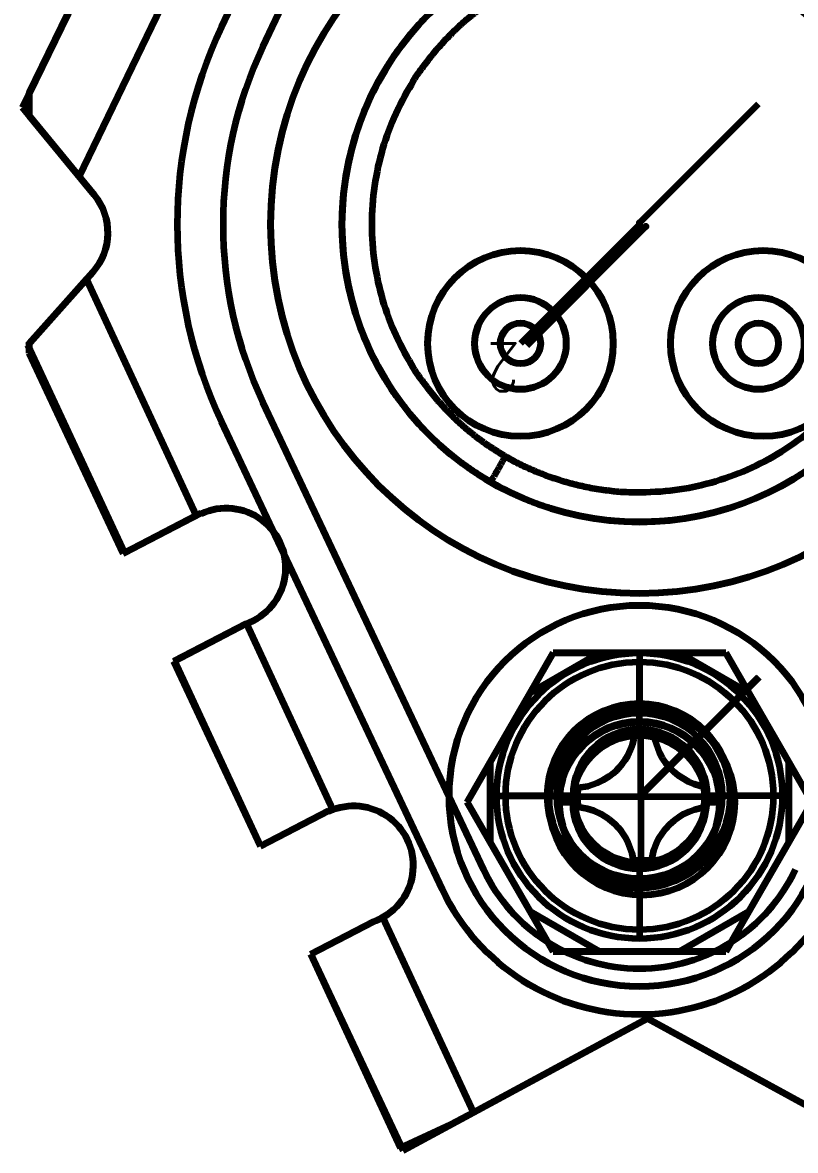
# Model space of a CAD drawing. Header units: inches. Extents: x -0.4 to 8, y -0.5 to 10.5.
# Drawn here: x 2.682 to 3.331, y 1.022 to 1.97 of the extents above; entities that cross this region are included whole.
import ezdxf

# ---------------------------------------------------------------- set-up
doc = ezdxf.new("R2010")
doc.units = ezdxf.units.IN
doc.header["$LTSCALE"] = 0.504853
doc.header["$MEASUREMENT"] = 0
for name, color, linetype in [('1', 7, 'Continuous'), ('105', 7, 'Continuous'), ('2', 7, 'Continuous'), ('3', 7, 'Continuous'), ('80', 7, 'Continuous')]:
    doc.layers.add(name, color=color, linetype=linetype)
doc.styles.get("Standard").update_dxf_attribs({"font": 'ROMANS.SHX'})

# ---------------------------------------------------------------- blocks, each defined once
blk = doc.blocks.new('H8')
at = {"layer": '1', "color": 2, "linetype": 'Continuous', "lineweight": 211}
for p, q in [((0.066372, 0.510832, -0.062), (0.008128, 0.477204, -0.062)), ((0.008128, 0.477204, -0.062), (0.066372, 0.510832, -0.062)), ((0.027543, 0.510832, -0.073209), (0.008128, 0.477204, -0.062)), ((0.008128, 0.477204, -0.062), (0.027543, 0.510832, -0.073209)), ((0.008128, 0.477204, -0.219), (0.027543, 0.510832, -0.207791)), ((0.008128, 0.477204, -0.219), (0.027543, 0.510832, -0.207791)), ((0.066372, 0.510832, -0.219), (0.008128, 0.477204, -0.219)), ((0.008128, 0.477204, -0.219), (0.066372, 0.510832, -0.219)), ((0.027543, 0.510832, -0.073209), (0.066372, 0.510832, -0.062)), ((0.066372, 0.510832, -0.062), (0.027543, 0.510832, -0.073209)), ((0.027543, 0.510832, -0.207791), (0.027543, 0.510832, -0.073209)), ((0.027543, 0.510832, -0.073209), (0.027543, 0.510832, -0.207791)), ((0.027543, 0.510832, -0.207791), (0.066372, 0.510832, -0.219)), ((0.027543, 0.510832, -0.207791), (0.066372, 0.510832, -0.219)), ((0.066372, 0.510832, -0.219), (0.133628, 0.510832, -0.219)), ((0.133628, 0.510832, -0.062), (0.066372, 0.510832, -0.062)), ((0.066372, 0.510832, -0.062), (0.133628, 0.510832, -0.062)), ((0.066372, 0.510832, -0.219), (0.133628, 0.510832, -0.219)), ((0.191872, 0.477204, -0.062), (0.133628, 0.510832, -0.062)), ((0.133628, 0.510832, -0.062), (0.191872, 0.477204, -0.062)), ((0.133628, 0.510832, -0.219), (0.191872, 0.477204, -0.219)), ((0.133628, 0.510832, -0.062), (0.172457, 0.510832, -0.073209)), ((0.172457, 0.510832, -0.073209), (0.133628, 0.510832, -0.062)), ((0.133628, 0.510832, -0.219), (0.172457, 0.510832, -0.207791)), ((0.191872, 0.477204, -0.219), (0.133628, 0.510832, -0.219)), ((0.133628, 0.510832, -0.219), (0.172457, 0.510832, -0.207791)), ((0.191872, 0.477204, -0.062), (0.172457, 0.510832, -0.073209)), ((0.172457, 0.510832, -0.073209), (0.191872, 0.477204, -0.062)), ((0.172457, 0.510832, -0.207791), (0.191872, 0.477204, -0.219)), ((0.172457, 0.510832, -0.207791), (0.191872, 0.477204, -0.219)), ((0.172457, 0.510832, -0.207791), (0.172457, 0.510832, -0.073209)), ((0.172457, 0.510832, -0.073209), (0.172457, 0.510832, -0.207791)), ((0.008128, 0.477204, -0.062), (-0.0255, 0.41896, -0.062)), ((-0.0255, 0.41896, -0.062), (0.008128, 0.477204, -0.062)), ((-0.0255, 0.41896, -0.219), (0.008128, 0.477204, -0.219)), ((-0.0255, 0.41896, -0.219), (0.008128, 0.477204, -0.219)), ((0.191872, 0.477204, -0.062), (0.2255, 0.41896, -0.062)), ((0.2255, 0.41896, -0.062), (0.191872, 0.477204, -0.062)), ((0.191872, 0.477204, -0.219), (0.2255, 0.41896, -0.219)), ((0.191872, 0.477204, -0.219), (0.2255, 0.41896, -0.219)), ((0.1, 0.441332, -0.073588), (0.1, 0.453332, -0.062)), ((0.1, 0.441332, -0.208295), (0.1, 0.452417, -0.219)), ((0.1, 0.441332, -0.208295), (0.1, 0.441332, -0.073588)), ((-0.0255, 0.41896, -0.062), (-0.044915, 0.385332, -0.073209)), ((-0.044915, 0.385332, -0.073209), (-0.0255, 0.41896, -0.062)), ((-0.044915, 0.385332, -0.207791), (-0.0255, 0.41896, -0.219)), ((-0.044915, 0.385332, -0.207791), (-0.0255, 0.41896, -0.219)), ((-0.0255, 0.41896, -0.062), (-0.0255, 0.351704, -0.062)), ((-0.0255, 0.351704, -0.062), (-0.0255, 0.41896, -0.062)), ((-0.0255, 0.351704, -0.219), (-0.0255, 0.41896, -0.219)), ((-0.0255, 0.41896, -0.219), (-0.0255, 0.351704, -0.219)), ((0.2255, 0.41896, -0.062), (0.2255, 0.351704, -0.062)), ((0.2255, 0.351704, -0.062), (0.2255, 0.41896, -0.062)), ((0.244915, 0.385332, -0.073209), (0.2255, 0.41896, -0.062)), ((0.2255, 0.41896, -0.062), (0.244915, 0.385332, -0.073209)), ((0.2255, 0.41896, -0.219), (0.244915, 0.385332, -0.207791)), ((0.2255, 0.41896, -0.219), (0.2255, 0.351704, -0.219)), ((0.2255, 0.351704, -0.219), (0.2255, 0.41896, -0.219)), ((0.2255, 0.41896, -0.219), (0.244915, 0.385332, -0.207791)), ((-0.044915, 0.385332, -0.073209), (-0.0255, 0.351704, -0.062)), ((-0.0255, 0.351704, -0.062), (-0.044915, 0.385332, -0.073209)), ((-0.044915, 0.385332, -0.073209), (-0.044915, 0.385332, -0.207791)), ((-0.044915, 0.385332, -0.207791), (-0.044915, 0.385332, -0.073209)), ((-0.0255, 0.351704, -0.219), (-0.044915, 0.385332, -0.207791)), ((-0.0255, 0.351704, -0.219), (-0.044915, 0.385332, -0.207791)), ((0.044, 0.385332, -0.073588), (0.032, 0.385332, -0.062)), ((0.044, 0.385332, -0.208295), (0.032915, 0.385332, -0.219)), ((0.044, 0.385332, -0.208295), (0.044, 0.385332, -0.073588)), ((0.168, 0.385332, -0.062), (0.156, 0.385332, -0.073588)), ((0.156, 0.385332, -0.073588), (0.156, 0.385332, -0.208295)), ((0.167085, 0.385332, -0.219), (0.156, 0.385332, -0.208295)), ((0.244915, 0.385332, -0.073209), (0.2255, 0.351704, -0.062)), ((0.2255, 0.351704, -0.062), (0.244915, 0.385332, -0.073209)), ((0.244915, 0.385332, -0.207791), (0.2255, 0.351704, -0.219)), ((0.244915, 0.385332, -0.207791), (0.2255, 0.351704, -0.219)), ((0.244915, 0.385332, -0.207791), (0.244915, 0.385332, -0.073209)), ((0.244915, 0.385332, -0.073209), (0.244915, 0.385332, -0.207791)), ((0.008128, 0.29346, -0.062), (-0.0255, 0.351704, -0.062)), ((-0.0255, 0.351704, -0.062), (0.008128, 0.29346, -0.062)), ((0.008128, 0.29346, -0.219), (-0.0255, 0.351704, -0.219)), ((0.008128, 0.29346, -0.219), (-0.0255, 0.351704, -0.219)), ((0.191872, 0.29346, -0.062), (0.2255, 0.351704, -0.062)), ((0.2255, 0.351704, -0.062), (0.191872, 0.29346, -0.062)), ((0.2255, 0.351704, -0.219), (0.191872, 0.29346, -0.219)), ((0.2255, 0.351704, -0.219), (0.191872, 0.29346, -0.219)), ((0.1, 0.329332, -0.073588), (0.1, 0.317332, -0.062)), ((0.1, 0.329332, -0.208295), (0.1, 0.329332, -0.073588)), ((0.1, 0.329332, -0.208295), (0.1, 0.318247, -0.219)), ((0.066372, 0.259832, -0.062), (0.008128, 0.29346, -0.062)), ((0.008128, 0.29346, -0.062), (0.066372, 0.259832, -0.062)), ((0.008128, 0.29346, -0.062), (0.027543, 0.259832, -0.073209)), ((0.027543, 0.259832, -0.073209), (0.008128, 0.29346, -0.062)), ((0.027543, 0.259832, -0.207791), (0.008128, 0.29346, -0.219)), ((0.027543, 0.259832, -0.207791), (0.008128, 0.29346, -0.219)), ((0.066372, 0.259832, -0.219), (0.008128, 0.29346, -0.219)), ((0.008128, 0.29346, -0.219), (0.066372, 0.259832, -0.219)), ((0.191872, 0.29346, -0.062), (0.133628, 0.259832, -0.062)), ((0.133628, 0.259832, -0.062), (0.191872, 0.29346, -0.062)), ((0.133628, 0.259832, -0.219), (0.191872, 0.29346, -0.219)), ((0.191872, 0.29346, -0.219), (0.133628, 0.259832, -0.219)), ((0.191872, 0.29346, -0.062), (0.172457, 0.259832, -0.073209)), ((0.172457, 0.259832, -0.073209), (0.191872, 0.29346, -0.062)), ((0.191872, 0.29346, -0.219), (0.172457, 0.259832, -0.207791)), ((0.191872, 0.29346, -0.219), (0.172457, 0.259832, -0.207791)), ((0.066372, 0.259832, -0.062), (0.027543, 0.259832, -0.073209)), ((0.027543, 0.259832, -0.073209), (0.066372, 0.259832, -0.062)), ((0.027543, 0.259832, -0.207791), (0.027543, 0.259832, -0.073209)), ((0.027543, 0.259832, -0.073209), (0.027543, 0.259832, -0.207791)), ((0.066372, 0.259832, -0.219), (0.027543, 0.259832, -0.207791)), ((0.066372, 0.259832, -0.219), (0.027543, 0.259832, -0.207791)), ((0.133628, 0.259832, -0.062), (0.066372, 0.259832, -0.062)), ((0.066372, 0.259832, -0.062), (0.133628, 0.259832, -0.062)), ((0.133628, 0.259832, -0.219), (0.066372, 0.259832, -0.219)), ((0.133628, 0.259832, -0.219), (0.066372, 0.259832, -0.219)), ((0.133628, 0.259832, -0.062), (0.172457, 0.259832, -0.073209)), ((0.172457, 0.259832, -0.073209), (0.133628, 0.259832, -0.062)), ((0.172457, 0.259832, -0.207791), (0.133628, 0.259832, -0.219)), ((0.172457, 0.259832, -0.207791), (0.133628, 0.259832, -0.219)), ((0.172457, 0.259832, -0.073209), (0.172457, 0.259832, -0.207791)), ((0.172457, 0.259832, -0.207791), (0.172457, 0.259832, -0.073209))]:
    blk.add_line(p, q, dxfattribs=at)
for centre, radius in [((0.1, 0.385332, -0.062), 0.068), ((0.1, 0.385332, -0.062), 0.068), ((0.1, 0.385332, -0.219), 0.067085), ((0.1, 0.385332, -0.219), 0.067085), ((0.1, 0.385332, -0.073588), 0.056)]:
    blk.add_circle(centre, radius, dxfattribs=at)
at = {"layer": '1', "color": 2, "linetype": 'Continuous', "lineweight": 211, "extrusion": (0, 0, -1)}
for centre in [(-0.1, 0.385332, 0.073588), (-0.1, 0.385332, 0.208295), (-0.1, 0.385332, 0.208295)]:
    blk.add_circle(centre, 0.056, dxfattribs=at)
blk = doc.blocks.new('H36')
at = {"color": 1, "linetype": 'Continuous', "lineweight": 211}
for p, q in [((0.1, 0.54, 0.1455), (0.1, 0.54, 0.2085)), ((0.1, 0.4495, 0.15142), (0.1, 0.5, 0.2085)), ((0.1, 0.4495, 0.1455), (0.1, 0.4495, 0.15142)), ((-0.06, 0.38, 0.2085), (-0.06, 0.38, 0.1455)), ((-0.02, 0.38, 0.2085), (0.0305, 0.38, 0.15142)), ((0.0305, 0.38, 0.15142), (0.0305, 0.38, 0.1455)), ((0.1695, 0.38, 0.15142), (0.1695, 0.38, 0.1455)), ((0.22, 0.38, 0.2085), (0.1695, 0.38, 0.15142)), ((0.26, 0.38, 0.1455), (0.26, 0.38, 0.2085)), ((0.1, 0.3105, 0.15142), (0.1, 0.3105, 0.1455)), ((0.1, 0.26, 0.2085), (0.1, 0.3105, 0.15142)), ((0.1, 0.22, 0.1455), (0.1, 0.22, 0.2085))]:
    blk.add_line(p, q, dxfattribs=at)
for centre, radius in [((0.1, 0.38, 0.2085), 0.16), ((0.1, 0.38, 0.2085), 0.12), ((0.1, 0.38, 0.2085), 0.12), ((0.1, 0.38, 0.1455), 0.0695), ((0.1, 0.38, 0.15142), 0.0695)]:
    blk.add_circle(centre, radius, dxfattribs=at)
at = {"color": 1, "linetype": 'Continuous', "lineweight": 211, "extrusion": (0, 0, -1)}
for centre, radius in [((-0.1, 0.38, -0.1455), 0.16), ((-0.1, 0.38, -0.1455), 0.16), ((-0.1, 0.38, -0.2085), 0.16), ((-0.1, 0.38, -0.1455), 0.0695), ((-0.1, 0.38, -0.15142), 0.0695)]:
    blk.add_circle(centre, radius, dxfattribs=at)
at = {"layer": '2', "color": 1, "linetype": 'Continuous', "lineweight": 211}
blk.add_line((0.1, 0.38, 0.17339), (0, 0.28, 0.27339), dxfattribs=at)
blk.add_point((0.1, 0.38, 0.17339), dxfattribs=at)
blk = doc.blocks.new('Q1')
at = {"color": 1, "linetype": 'Continuous', "lineweight": 211}
for p, q in [((0.1, 0.525, 0.0705), (0.1, 0.525, 0.1455)), ((0.1, 0.525, 0.0705), (0.1, 0.525, 0.1455)), ((0.1, 0.525, 0.0705), (0.1, 0.525, 0.1455)), ((0.1, 0.456, 0.0705), (0.1, 0.456, 0.1455)), ((0.1, 0.456, 0.0705), (0.1, 0.456, 0.1455)), ((0.231111, 0.441927, 0.0705), (0.231111, 0.441927, 0.1455)), ((0.231111, 0.441927, 0.0705), (0.231111, 0.441927, 0.1455)), ((0.231111, 0.441927, 0.0705), (0.231111, 0.441927, 0.1455)), ((0.231111, 0.441927, 0.0705), (0.416474, 0.049479, 0.0705)), ((0.416474, 0.049479, 0.1455), (0.231111, 0.441927, 0.1455)), ((0.416474, 0.049479, 0.1455), (0.231111, 0.441927, 0.1455)), ((0.416474, 0.049479, 0.1455), (0.231111, 0.441927, 0.1455)), ((0.231111, 0.441927, 0.0705), (0.416474, 0.049479, 0.0705)), ((0.231111, 0.441927, 0.0705), (0.416474, 0.049479, 0.0705)), ((0.024, 0.38, 0.0705), (0.024, 0.38, 0.1455)), ((0.024, 0.38, 0.0705), (0.024, 0.38, 0.1455)), ((0.176, 0.38, 0.1455), (0.176, 0.38, 0.0705)), ((0.176, 0.38, 0.1455), (0.176, 0.38, 0.0705)), ((0.1, 0.304, 0.0705), (0.1, 0.304, 0.1455)), ((0.1, 0.304, 0.0705), (0.1, 0.304, 0.1455)), ((0.1, 0.21, 0.1455), (0.1, 0.21, 0.1955)), ((0.1, 0.15, 0.1955), (0.1, 0.15, 0.3855)), ((0.416474, 0.049479, 0.0705), (0.416474, 0.049479, 0.1455)), ((0.416474, 0.049479, 0.0705), (0.416474, 0.049479, 0.1455)), ((0.416474, 0.049479, 0.0705), (0.416474, 0.049479, 0.1455)), ((0.35, -0.1, 0.1955), (0.35, -0.1, 0.3855)), ((0.41, -0.1, 0.1455), (0.41, -0.1, 0.1955)), ((0.416474, -0.249479, 0.0705), (0.231111, -0.641927, 0.0705)), ((0.416474, -0.249479, 0.0705), (0.231111, -0.641927, 0.0705)), ((0.231111, -0.641927, 0.1455), (0.416474, -0.249479, 0.1455)), ((0.231111, -0.641927, 0.1455), (0.416474, -0.249479, 0.1455)), ((0.231111, -0.641927, 0.1455), (0.416474, -0.249479, 0.1455)), ((0.416474, -0.249479, 0.0705), (0.231111, -0.641927, 0.0705)), ((0.416474, -0.249479, 0.0705), (0.416474, -0.249479, 0.1455)), ((0.416474, -0.249479, 0.0705), (0.416474, -0.249479, 0.1455)), ((0.416474, -0.249479, 0.0705), (0.416474, -0.249479, 0.1455))]:
    blk.add_line(p, q, dxfattribs=at)
for centre, radius in [((0.1, 0.38, 0.0705), 0.076), ((0.1, 0.38, 0.0705), 0.076), ((0.1, 0.38, 0.1455), 0.076), ((0.1, 0.38, 0.1455), 0.076), ((0.1, -0.1, 0.1955), 0.31), ((0.1, -0.1, 0.3855), 0.25)]:
    blk.add_circle(centre, radius, dxfattribs=at)
at = {"color": 1, "linetype": 'Continuous', "lineweight": 211, "extrusion": (0, 0, -1)}
for centre, radius in [((-0.1, -0.1, -0.1455), 0.31), ((-0.1, -0.1, -0.1455), 0.31), ((-0.1, -0.1, -0.1955), 0.31), ((-0.1, -0.1, -0.1955), 0.25), ((-0.1, -0.1, -0.1955), 0.25)]:
    blk.add_circle(centre, radius, dxfattribs=at)
at = {"color": 1, "linetype": 'Continuous', "lineweight": 211}
for centre, radius, start, end in [((0.1, 0.38, 0.0705), 0.145, 25.282463, 154.717387), ((0.1, 0.38, 0.1455), 0.145, 25.282593, 154.717517), ((0.1, 0.38, 0.0705), 0.145, 25.282463, 154.717387), ((0.1, 0.38, 0.1455), 0.145, 25.282593, 154.717517), ((0.1, 0.38, 0.1455), 0.145, 25.282593, 154.717517), ((0.1, 0.38, 0.0705), 0.145, 25.282463, 154.717387), ((0.1, -0.1, 0.1455), 0.35, 334.717407, 25.28262), ((0.1, -0.1, 0.1455), 0.35, 334.717407, 25.28262), ((0.1, -0.1, 0.0705), 0.35, 334.717401, 25.282613), ((0.1, -0.1, 0.0705), 0.35, 334.717401, 25.282613), ((0.1, -0.1, 0.1455), 0.35, 334.717407, 25.28262), ((0.1, -0.1, 0.0705), 0.35, 334.717401, 25.282613)]:
    blk.add_arc(centre, radius, start, end, dxfattribs=at)
for points in [[(-0.15, -0.1, 0.3855), (-0.15, -0.244338, 0.3855), (0.1, -0.388675, 0.3855), (0.225, -0.316506, 0.3855), (0.35, -0.244338, 0.3855), (0.35, 0.044338, 0.3855), (0.225, 0.116506, 0.3855), (0.1, 0.188675, 0.3855), (-0.15, 0.044338, 0.3855), (-0.15, -0.1, 0.3855)], [(-0.125, -0.1, 0.4105), (-0.125, 0.029904, 0.4105), (0.1, 0.159808, 0.4105), (0.2125, 0.094856, 0.4105), (0.325, 0.029904, 0.4105), (0.325, -0.229904, 0.4105), (0.2125, -0.294856, 0.4105), (0.1, -0.359808, 0.4105), (-0.125, -0.229904, 0.4105), (-0.125, -0.1, 0.4105)], [(-0.125, -0.1, 0.4105), (-0.125, 0.029904, 0.4105), (0.1, 0.159808, 0.4105), (0.2125, 0.094856, 0.4105), (0.325, 0.029904, 0.4105), (0.325, -0.229904, 0.4105), (0.2125, -0.294856, 0.4105), (0.1, -0.359808, 0.4105), (-0.125, -0.229904, 0.4105), (-0.125, -0.1, 0.4105)]]:
    blk.add_rational_spline(points, [1, 0.75, 0.75, 1, 0.75, 0.75, 1, 0.75, 0.75, 1], degree=2, knots=[0, 0, 0, 0.1666667, 0.3333333, 0.3333333, 0.5, 0.6666667, 0.6666667, 0.8333333, 1, 1, 1], dxfattribs=at)
blk.add_rational_spline([(0.225, 0.116506, 0.3855), (0.225, 0.116506, 0.4105), (0.2125, 0.094856, 0.4105)], [1, 0.707107017428, 1], degree=2, dxfattribs=at)
at = {"layer": '1', "color": 2, "linetype": 'Continuous', "lineweight": 211}
for p, q in [((0, 0.017, -0.122), (0, 0.017, 0.0705)), ((0.2, 0.017, -0.122), (0.2, 0.017, 0.0705)), ((0.2, 0.017, -0.122), (0.2, 0.017, 0.0705)), ((-0.017, 0, 0.0705), (-0.017, 0, -0.122)), ((0.017, 0, 0.0705), (0.017, 0, -0.122)), ((0.183, 0, 0.0705), (0.183, 0, -0.122)), ((0.183, 0, 0.0705), (0.183, 0, -0.122)), ((0.217, 0, 0.0705), (0.217, 0, -0.122)), ((0.217, 0, 0.0705), (0.217, 0, -0.122)), ((0, -0.017, 0.0705), (0, -0.017, -0.122)), ((0.2, -0.017, 0.0705), (0.2, -0.017, -0.122)), ((0.2, -0.017, 0.0705), (0.2, -0.017, -0.122))]:
    blk.add_line(p, q, dxfattribs=at)
for centre in [(0, 0, 0.0705), (0, 0, 0.0705), (0.2, 0, 0.0705), (0.2, 0, 0.0705)]:
    blk.add_circle(centre, 0.017, dxfattribs=at)
at = {"layer": '1', "color": 2, "linetype": 'Continuous', "lineweight": 211, "extrusion": (0, 0, -1)}
for centre in [(0, 0, 0.122), (0, 0, 0.122), (-0.2, 0, 0.122), (-0.2, 0, 0.122)]:
    blk.add_circle(centre, 0.017, dxfattribs=at)
at = {"layer": '2', "color": 3, "linetype": 'Continuous', "lineweight": 211}
blk.add_line((0.1, -0.1, 0.172246), (0.2, 0, 0.272246), dxfattribs=at)
blk.add_point((0.1, -0.1, 0.172246), dxfattribs=at)
at = {"layer": '3', "color": 3, "linetype": 'Continuous', "lineweight": 211, "insert": (0.2, 0.04, 0.0705), "char_height": 0.04, "attachment_point": 1}
blk.add_mtext('{\\W0.852075;2}', dxfattribs=at)
blk = doc.blocks.new('H66')
at = {"color": 1, "linetype": 'Continuous', "lineweight": 211}
for p, q in [((0.1, 0.436, 0.14142), (0.1, 0.4925, 0.20842)), ((0.099053, 0.436372, -0.417457), (0.099053, 0.436372, 0.140543)), ((0.098704, 0.38073, 0.143099), (0.098704, 0.434175, 0.20842)), ((-0.0125, 0.38, 0.20842), (0.044, 0.38, 0.14142)), ((0.043053, 0.380372, 0.140543), (0.043053, 0.380372, -0.417457)), ((0.045259, 0.38073, 0.20842), (0.098704, 0.38073, 0.143099)), ((0.098704, 0.38073, 0.143099), (0.098704, 0.327285, 0.20842)), ((0.098704, 0.38073, 0.143099), (0.152149, 0.38073, 0.20842)), ((0.155053, 0.380372, -0.417457), (0.155053, 0.380372, 0.140543)), ((0.156, 0.38, 0.14142), (0.2125, 0.38, 0.20842)), ((0.099053, 0.324372, -0.417457), (0.099053, 0.324372, 0.140543)), ((0.1, 0.324, 0.14142), (0.1, 0.2675, 0.20842))]:
    blk.add_line(p, q, dxfattribs=at)
for points in [[(0.089636, 0.4334, 0.20842), (0.087848, 0.425694, 0.199634), (0.085344, 0.419237, 0.192916), (0.083328, 0.415346, 0.189393), (0.08092, 0.411532, 0.18657), (0.077978, 0.407682, 0.184654), (0.07441, 0.403844, 0.184083), (0.070914, 0.400734, 0.184949), (0.066662, 0.397621, 0.18737), (0.062586, 0.395199, 0.190654), (0.058289, 0.393148, 0.194774), (0.053346, 0.391346, 0.200034), (0.046009, 0.38965, 0.20842)], [(0.125458, 0.399608, 0.183119), (0.120454, 0.403913, 0.181952), (0.117828, 0.406673, 0.18249), (0.115393, 0.409636, 0.183895), (0.112001, 0.41467, 0.187651), (0.109639, 0.419136, 0.191905), (0.106405, 0.428068, 0.201717), (0.105244, 0.433773, 0.20842)], [(0.151454, 0.389318, 0.20842), (0.144072, 0.390647, 0.199858), (0.138416, 0.392438, 0.193701), (0.132324, 0.395213, 0.18784), (0.125458, 0.399608, 0.183119)], [(0.045883, 0.372589, 0.20842), (0.054084, 0.370286, 0.199108), (0.058906, 0.368217, 0.194089), (0.067442, 0.362966, 0.187046), (0.070811, 0.360191, 0.185436), (0.073926, 0.357156, 0.1849), (0.077743, 0.352626, 0.185951), (0.080311, 0.348872, 0.18806), (0.080677, 0.348275, 0.188475), (0.082969, 0.34405, 0.191881), (0.087017, 0.332325, 0.203961), (0.087279, 0.331042, 0.205414), (0.087709, 0.328429, 0.20842)], [(0.104059, 0.327554, 0.20842), (0.104936, 0.33265, 0.202355), (0.106261, 0.337477, 0.196765), (0.107718, 0.341399, 0.192416), (0.110182, 0.346503, 0.187222), (0.112276, 0.349974, 0.184187), (0.114589, 0.353216, 0.181929), (0.117422, 0.356582, 0.180442), (0.119422, 0.358647, 0.180108), (0.121805, 0.360837, 0.18036), (0.125579, 0.363803, 0.181918), (0.13059, 0.366971, 0.185544), (0.135629, 0.369426, 0.190297), (0.14341, 0.372016, 0.198767), (0.151639, 0.373371, 0.20842)]]:
    blk.add_polyline3d(points, dxfattribs=at)
for centre, radius in [((0.1, 0.38, 0.20842), 0.1125), ((0.099053, 0.380372, -0.417457), 0.056)]:
    blk.add_circle(centre, radius, dxfattribs=at)
at = {"color": 1, "linetype": 'Continuous', "lineweight": 211, "extrusion": (0, 0, -1)}
for centre in [(-0.099053, 0.380372, -0.140543), (-0.099053, 0.380372, 0.417457), (-0.099053, 0.380372, -0.140543), (-0.1, 0.38, -0.14142)]:
    blk.add_circle(centre, 0.056, dxfattribs=at)
at = {"color": 1, "linetype": 'Continuous', "lineweight": 211}
for start, end in [(82.971323, 99.76894), (170.39197, 179.999695), (352.085011, 9.246854), (180, 188.76173), (258.128131, 275.750441)]:
    blk.add_arc((0.098704, 0.38073, 0.20842), 0.053445, start, end, dxfattribs=at)
at = {"layer": '2', "color": 3, "linetype": 'Continuous', "lineweight": 211}
blk.add_line((0.099162, 0.380324, -0.074265), (-0.000838, 0.280324, 0.025735), dxfattribs=at)
blk.add_point((0.099162, 0.380324, -0.074265), dxfattribs=at)
blk = doc.blocks.new('33295')
at = {"color": 1, "linetype": 'Continuous', "lineweight": 211}
for p, q in [((0.258493, 0.656163, 0.52), (0.300691, 0.675767, 0.52)), ((0.300691, 0.675767, 0.068202), (0.258493, 0.656163, 0.068202)), ((0.300691, 0.675767, 0.52), (0.258493, 0.656163, 0.52)), ((0.258493, 0.656163, 0.068202), (0.300691, 0.675767, 0.068202)), ((0.298689, 0.677838, 0.068), (0.298689, 0.677838)), ((0.376055, 0.512903), (0.298689, 0.677838)), ((0.298689, 0.677838), (0.298689, 0.677838, 0.068)), ((0.298689, 0.677838, 0.068), (0.376055, 0.512903, 0.068)), ((0.376055, 0.512903), (0.298689, 0.677838)), ((0.298689, 0.677838, 0.068), (0.376055, 0.512903, 0.068)), ((0.300691, 0.675767, 0.52), (0.376293, 0.513027, 0.52)), ((0.376293, 0.513027, 0.068202), (0.300691, 0.675767, 0.068202)), ((0.300691, 0.675767, 0.068202), (0.300691, 0.675767, 0.52)), ((0.300691, 0.675767, 0.52), (0.300691, 0.675767, 0.068202)), ((0.300691, 0.675767, 0.068202), (0.376293, 0.513027, 0.068202)), ((0.376293, 0.513027, 0.52), (0.300691, 0.675767, 0.52)), ((0.239561, 0.645955, 0.52), (0.258493, 0.656163, 0.52)), ((0.239561, 0.645955, 0.52), (0.258493, 0.656163, 0.52)), ((0.258493, 0.656163, 0.068202), (0.239561, 0.645955, 0.068202)), ((0.258493, 0.656163, 0.068202), (0.239561, 0.645955, 0.068202)), ((0.258493, 0.656163, 0.52), (0.258493, 0.656163, 0.068202)), ((0.258493, 0.656163, 0.52), (0.258493, 0.656163, 0.068202)), ((0.315692, 0.482077, 0.52), (0.239561, 0.645955, 0.52)), ((0.239561, 0.645955, 0.52), (0.315692, 0.482077, 0.52)), ((0.239561, 0.645955, 0.068202), (0.239561, 0.645955, 0.52)), ((0.239561, 0.645955, 0.068202), (0.239561, 0.645955, 0.52)), ((0.239561, 0.645955, 0.068202), (0.315692, 0.482077, 0.068202)), ((0.315692, 0.482077, 0.068202), (0.239561, 0.645955, 0.068202)), ((0.093144, 0.567005, 0.068), (0.093144, 0.567005)), ((0.376293, 0.513027, 0.52), (0.323729, 0.485694, 0.52)), ((0.376293, 0.513027, 0.52), (0.323729, 0.485694, 0.52)), ((0.323729, 0.485694, 0.068202), (0.376293, 0.513027, 0.068202)), ((0.323729, 0.485694, 0.068202), (0.376293, 0.513027, 0.068202)), ((0.376055, 0.512903, 0.068), (0.323729, 0.485694, 0.068)), ((0.376055, 0.512903, 0.068), (0.323729, 0.485694, 0.068)), ((0.323729, 0.485694), (0.376055, 0.512903)), ((0.323729, 0.485694), (0.376055, 0.512903)), ((0.376055, 0.512903), (0.376055, 0.512903, 0.068)), ((0.376055, 0.512903, 0.068), (0.376055, 0.512903)), ((0.376293, 0.513027, 0.068202), (0.376293, 0.513027, 0.52)), ((0.376293, 0.513027, 0.068202), (0.376293, 0.513027, 0.52)), ((0.323729, 0.485694, 0.068202), (0.323729, 0.485694, 0.52)), ((0.323729, 0.485694, 0.52), (0.323729, 0.485694, 0.068202)), ((0.323729, 0.485694), (0.323729, 0.485694, 0.068)), ((0.323729, 0.485694, 0.068), (0.323729, 0.485694)), ((0.315692, 0.482077, 0.52), (0.315692, 0.482077, 0.068202)), ((0.315692, 0.482077, 0.52), (0.315692, 0.482077, 0.068202)), ((0.09795, 0.463332), (0.09795, 0.463332, 0.068)), ((0.290148, 0.438466, 0.068), (0.290148, 0.438466)), ((0.361462, 0.392691, 0.068), (0.418525, 0.422363, 0.068)), ((0.361462, 0.392691, 0.068), (0.418525, 0.422363, 0.068)), ((0.418525, 0.422363), (0.361462, 0.392691)), ((0.418525, 0.422363), (0.361462, 0.392691)), ((0.361462, 0.392691, 0.52), (0.418434, 0.422316, 0.52)), ((0.361462, 0.392691, 0.52), (0.418434, 0.422316, 0.52)), ((0.418434, 0.422316, 0.068202), (0.361462, 0.392691, 0.068202)), ((0.418434, 0.422316, 0.068202), (0.361462, 0.392691, 0.068202)), ((0.418434, 0.422316, 0.52), (0.490732, 0.266691, 0.52)), ((0.418434, 0.422316, 0.52), (0.418434, 0.422316, 0.068202)), ((0.418434, 0.422316, 0.52), (0.418434, 0.422316, 0.068202)), ((0.490732, 0.266691, 0.52), (0.418434, 0.422316, 0.52)), ((0.418434, 0.422316, 0.068202), (0.490732, 0.266691, 0.068202)), ((0.490732, 0.266691, 0.068202), (0.418434, 0.422316, 0.068202)), ((0.418525, 0.422363, 0.068), (0.491386, 0.267032, 0.068)), ((0.418525, 0.422363, 0.068), (0.491386, 0.267032, 0.068)), ((0.491386, 0.267032), (0.418525, 0.422363)), ((0.418525, 0.422363, 0.068), (0.418525, 0.422363)), ((0.418525, 0.422363), (0.418525, 0.422363, 0.068)), ((0.491386, 0.267032), (0.418525, 0.422363)), ((0.340148, 0.388466, 0.068), (0.340148, 0.388466)), ((0.357701, 0.391649, 0.068202), (0.357701, 0.391649, 0.52)), ((0.430303, 0.23537, 0.52), (0.357701, 0.391649, 0.52)), ((0.357701, 0.391649, 0.52), (0.430303, 0.23537, 0.52)), ((0.357701, 0.391649, 0.068202), (0.357701, 0.391649, 0.52)), ((0.430303, 0.23537, 0.068202), (0.357701, 0.391649, 0.068202)), ((0.357701, 0.391649, 0.068202), (0.430303, 0.23537, 0.068202)), ((0.361261, 0.393143, 0.52), (0.361261, 0.393143, 0.068202)), ((0.361261, 0.393143, 0.52), (0.361462, 0.392691, 0.52)), ((0.361261, 0.393143, 0.52), (0.361462, 0.392691, 0.52)), ((0.361261, 0.393143, 0.068202), (0.361261, 0.393143, 0.52)), ((0.361462, 0.392691, 0.068202), (0.361261, 0.393143, 0.068202)), ((0.361462, 0.392691, 0.068202), (0.361261, 0.393143, 0.068202)), ((0.361261, 0.393143, 0.068), (0.361462, 0.392691, 0.068)), ((0.361261, 0.393143, 0.068), (0.361462, 0.392691, 0.068)), ((0.361462, 0.392691), (0.361261, 0.393143)), ((0.361462, 0.392691), (0.361261, 0.393143)), ((0.361261, 0.393143, 0.068), (0.361261, 0.393143)), ((0.361261, 0.393143), (0.361261, 0.393143, 0.068)), ((0.361462, 0.392691, 0.52), (0.361462, 0.392691, 0.068202)), ((0.361462, 0.392691, 0.068202), (0.361462, 0.392691, 0.52)), ((0.361462, 0.392691, 0.068), (0.361462, 0.392691)), ((0.361462, 0.392691), (0.361462, 0.392691, 0.068)), ((0.01995, 0.385332, 0.068), (0.01995, 0.385332)), ((0.17595, 0.385332, 0.068), (0.17595, 0.385332)), ((0.09795, 0.307332, 0.068), (0.09795, 0.307332)), ((0.491386, 0.267032, 0.068), (0.430918, 0.235588, 0.068)), ((0.491386, 0.267032, 0.068), (0.430918, 0.235588, 0.068)), ((0.430918, 0.235588), (0.491386, 0.267032)), ((0.430918, 0.235588), (0.491386, 0.267032)), ((0.490732, 0.266691, 0.52), (0.430918, 0.235588, 0.52)), ((0.490732, 0.266691, 0.52), (0.430918, 0.235588, 0.52)), ((0.430918, 0.235588, 0.068202), (0.490732, 0.266691, 0.068202)), ((0.430918, 0.235588, 0.068202), (0.490732, 0.266691, 0.068202)), ((0.490732, 0.266691, 0.068202), (0.490732, 0.266691, 0.52)), ((0.490732, 0.266691, 0.068202), (0.490732, 0.266691, 0.52)), ((0.491386, 0.267032), (0.491386, 0.267032, 0.068)), ((0.491386, 0.267032, 0.068), (0.491386, 0.267032)), ((0.430303, 0.23537, 0.52), (0.430303, 0.23537, 0.068202)), ((0.430303, 0.23537, 0.52), (0.430303, 0.23537, 0.068202)), ((0.430918, 0.235588, 0.52), (0.430918, 0.235588, 0.068202)), ((0.430918, 0.235588, 0.068202), (0.430918, 0.235588, 0.52)), ((0.430918, 0.235588, 0.068), (0.430918, 0.235588)), ((0.430918, 0.235588), (0.430918, 0.235588, 0.068)), ((0.397336, 0.188361, 0.068), (0.397336, 0.188361)), ((0.533856, 0.176492), (0.46865, 0.142585)), ((0.533856, 0.176492), (0.46865, 0.142585)), ((0.46865, 0.142585, 0.068), (0.533856, 0.176492, 0.068)), ((0.46865, 0.142585, 0.068), (0.533856, 0.176492, 0.068)), ((0.472481, 0.144577, 0.52), (0.532872, 0.175981, 0.52)), ((0.472481, 0.144577, 0.52), (0.532872, 0.175981, 0.52)), ((0.532872, 0.175981, 0.068202), (0.472481, 0.144577, 0.068202)), ((0.532872, 0.175981, 0.068202), (0.472481, 0.144577, 0.068202)), ((0.532872, 0.175981, 0.52), (0.613987, 0.001375, 0.52)), ((0.532872, 0.175981, 0.52), (0.532872, 0.175981, 0.068202)), ((0.532872, 0.175981, 0.52), (0.532872, 0.175981, 0.068202)), ((0.613987, 0.001375, 0.52), (0.532872, 0.175981, 0.52)), ((0.532872, 0.175981, 0.068202), (0.613987, 0.001375, 0.068202)), ((0.613987, 0.001375, 0.068202), (0.532872, 0.175981, 0.068202)), ((0.612848, 0.008092), (0.533856, 0.176492)), ((0.533856, 0.176492, 0.068), (0.533856, 0.176492)), ((0.533856, 0.176492, 0.068), (0.612848, 0.008092, 0.068)), ((0.533856, 0.176492), (0.533856, 0.176492, 0.068)), ((0.533856, 0.176492, 0.068), (0.612848, 0.008092, 0.068)), ((0.612848, 0.008092), (0.533856, 0.176492)), ((0.46845, 0.143037, 0.068), (0.46865, 0.142585, 0.068)), ((0.46845, 0.143037, 0.068), (0.46865, 0.142585, 0.068)), ((0.46865, 0.142585), (0.46845, 0.143037)), ((0.46865, 0.142585), (0.46845, 0.143037)), ((0.46845, 0.143037), (0.46845, 0.143037, 0.068)), ((0.46845, 0.143037, 0.068), (0.46845, 0.143037)), ((0.46865, 0.142585), (0.46865, 0.142585, 0.068)), ((0.46865, 0.142585, 0.068), (0.46865, 0.142585)), ((0.564711, -0.053953, 0.52), (0.472481, 0.144577, 0.52)), ((0.472481, 0.144577, 0.52), (0.564711, -0.053953, 0.52)), ((0.472481, 0.144577, 0.068202), (0.472481, 0.144577, 0.52)), ((0.472481, 0.144577, 0.068202), (0.472481, 0.144577, 0.52)), ((0.564711, -0.053953, 0.068202), (0.472481, 0.144577, 0.068202)), ((0.472481, 0.144577, 0.068202), (0.564711, -0.053953, 0.068202)), ((0.447336, 0.138361, 0.068), (0.447336, 0.138361)), ((-0.004099, 0.078), (-0.004099, 0.078, 0.068)), ((0.2, 0.078), (0.2, 0.078, 0.068)), ((0.073901, 0, 0.068), (0.073901, 0)), ((0.122, 0, 0.068), (0.122, 0)), ((0.278, 0, 0.068), (0.278, 0)), ((0.612848, 0.000096, 0.068), (0.559494, -0.059811, 0.068)), ((0.559494, -0.059811, 0.068), (0.612848, 0.000096, 0.068)), ((0.612848, 0.000096), (0.559494, -0.059811)), ((0.559494, -0.059811), (0.612848, 0.000096)), ((0.613987, 0.001375, 0.52), (0.564711, -0.053953, 0.52)), ((0.564711, -0.053953, 0.52), (0.613987, 0.001375, 0.52)), ((0.564711, -0.053953, 0.068202), (0.613987, 0.001375, 0.068202)), ((0.613987, 0.001375, 0.068202), (0.564711, -0.053953, 0.068202)), ((0.612848, 0.000096), (0.612848, 0.008092)), ((0.612848, 0.008092, 0.068), (0.612848, 0.000096, 0.068)), ((0.612848, 0.000096, 0.068), (0.612848, 0.008092, 0.068)), ((0.612848, 0.008092), (0.612848, 0.000096)), ((0.612848, 0.008092, 0.068), (0.612848, 0.008092)), ((0.612848, 0.008092, 0.068), (0.612848, 0.008092)), ((0.612848, 0.000096), (0.612848, 0.000096, 0.068)), ((0.612848, 0.000096, 0.068), (0.612848, 0.000096)), ((0.613987, 0.001375, 0.068202), (0.613987, 0.001375, 0.52)), ((0.613987, 0.001375, 0.52), (0.613987, 0.001375, 0.068202)), ((0.564711, -0.053953, 0.52), (0.564711, -0.053953, 0.068202)), ((0.564711, -0.053953, 0.068202), (0.564711, -0.053953, 0.52)), ((0.559494, -0.059811, 0.068), (0.559494, -0.059811)), ((0.559494, -0.059811), (0.559494, -0.059811, 0.068)), ((-0.004099, -0.078, 0.068), (-0.004099, -0.078)), ((0.2, -0.078, 0.068), (0.2, -0.078)), ((0.558221, -0.124833), (0.558221, -0.124833, 0.068)), ((0.558221, -0.124833, 0.068), (0.612848, -0.191227, 0.068)), ((0.558221, -0.124833), (0.612848, -0.191227)), ((0.612848, -0.191227, 0.068), (0.558221, -0.124833, 0.068)), ((0.558221, -0.124833, 0.068), (0.558221, -0.124833)), ((0.612848, -0.191227), (0.558221, -0.124833)), ((0.474938, -0.338529, 0.068202), (0.570913, -0.140258, 0.068202)), ((0.570913, -0.140258, 0.068202), (0.474938, -0.338529, 0.068202)), ((0.570913, -0.140258, 0.52), (0.474938, -0.338529, 0.52)), ((0.474938, -0.338529, 0.52), (0.570913, -0.140258, 0.52)), ((0.618477, -0.198068, 0.068202), (0.570913, -0.140258, 0.068202)), ((0.570913, -0.140258, 0.52), (0.618477, -0.198068, 0.52)), ((0.618477, -0.198068, 0.52), (0.570913, -0.140258, 0.52)), ((0.570913, -0.140258, 0.068202), (0.618477, -0.198068, 0.068202)), ((0.570913, -0.140258, 0.068202), (0.570913, -0.140258, 0.52)), ((0.570913, -0.140258, 0.52), (0.570913, -0.140258, 0.068202)), ((0.535503, -0.369481, 0.068202), (0.618477, -0.198068, 0.068202)), ((0.618477, -0.198068, 0.52), (0.535503, -0.369481, 0.52)), ((0.535503, -0.369481, 0.52), (0.618477, -0.198068, 0.52)), ((0.618477, -0.198068, 0.068202), (0.535503, -0.369481, 0.068202)), ((0.612848, -0.2105, 0.068), (0.612848, -0.191227, 0.068)), ((0.612848, -0.191227, 0.068), (0.612848, -0.2105, 0.068)), ((0.612848, -0.191227, 0.068), (0.612848, -0.191227)), ((0.612848, -0.191227), (0.612848, -0.2105)), ((0.612848, -0.191227), (0.612848, -0.191227, 0.068)), ((0.612848, -0.2105), (0.612848, -0.191227)), ((0.618477, -0.198068, 0.52), (0.618477, -0.198068, 0.068202)), ((0.618477, -0.198068, 0.068202), (0.618477, -0.198068, 0.52)), ((0.612848, -0.2105), (0.535529, -0.369494)), ((0.612848, -0.2105, 0.068), (0.535529, -0.369494, 0.068)), ((0.535529, -0.369494, 0.068), (0.612848, -0.2105, 0.068)), ((0.535529, -0.369494), (0.612848, -0.2105)), ((0.612848, -0.2105, 0.068), (0.612848, -0.2105)), ((0.612848, -0.2105), (0.612848, -0.2105, 0.068))]:
    blk.add_line(p, q, dxfattribs=at)
for points in [[(-0.10957, 0.677747, 0.068), (0.093144, 0.567005, 0.068), (0.298689, 0.677838, 0.068)], [(0.298689, 0.677838, 0), (0.093144, 0.567005, 0), (-0.10957, 0.677747, 0)], [(0.298689, 0.677838, 0), (0.093144, 0.567005, 0), (-0.10957, 0.677747, 0)], [(-0.10957, 0.677747, 0.068), (0.093144, 0.567005, 0.068), (0.298689, 0.677838, 0.068)]]:
    blk.add_polyline3d(points, dxfattribs=at)
for centre in [(0.09795, 0.385332, 0.068), (0.09795, 0.385332, 0.068), (-0.004099, 0, 0.068), (-0.004099, 0, 0.068), (0.2, 0, 0.068), (0.2, 0, 0.068)]:
    blk.add_circle(centre, 0.078, dxfattribs=at)
at = {"color": 1, "linetype": 'Continuous', "lineweight": 211, "extrusion": (0, 1e-15, -1)}
for centre in [(-0.09795, 0.385332), (-0.09795, 0.385332), (0.004099, 0), (0.004099, 0), (-0.2, 0), (-0.2, 0)]:
    blk.add_circle(centre, 0.078, dxfattribs=at)
for centre, start, end in [((-0.340148, 0.438466), 245.022045, 70.830357), ((-0.447336, 0.188361), 245.022045, 70.830357), ((-0.596832, -0.093065), 320.553587, 41.689026)]:
    blk.add_arc(centre, 0.05, start, end, dxfattribs=at)
at = {"color": 1, "linetype": 'Continuous', "lineweight": 211}
for centre, start, end in [((0.340148, 0.438466, 0.068), 109.169836, 294.978147), ((0.340148, 0.438466, 0.068), 109.169836, 294.978147), ((0.340148, 0.438466), 109.169643, 294.977955), ((0.340148, 0.438466, 0.52), 109.169836, 119.2823), ((0.340148, 0.438466, 0.52), 109.169836, 119.2823), ((0.340148, 0.438466, 0.068202), 109.170183, 119.282648), ((0.340148, 0.438466, 0.068202), 109.170183, 119.282648), ((0.340148, 0.438466, 0.068202), 290.552619, 294.977955), ((0.340148, 0.438466, 0.068202), 290.552619, 294.977955), ((0.340148, 0.438466, 0.52), 290.552882, 294.978217), ((0.340148, 0.438466, 0.52), 290.552882, 294.978217), ((0.447336, 0.188361, 0.068), 109.169836, 294.978147), ((0.447336, 0.188361, 0.068), 109.169836, 294.978147), ((0.447336, 0.188361), 109.169643, 294.977955), ((0.447336, 0.188361, 0.52), 109.169836, 109.91699), ((0.447336, 0.188361, 0.52), 109.169836, 109.91699), ((0.447336, 0.188361, 0.068202), 109.170348, 109.917502), ((0.596832, -0.093065, 0.068), 138.311162, 219.446601), ((0.596832, -0.093065), 138.311162, 219.446601)]:
    blk.add_arc(centre, 0.05, start, end, dxfattribs=at)
at = {"color": 1, "linetype": 'Continuous', "lineweight": 211, "extrusion": (-1.111e-12, 3.065e-12, -1)}
blk.add_arc((-0.447336, 0.188361, -0.068202), 0.05, 70.082498, 70.829652, dxfattribs=at)
at = {"color": 1, "linetype": 'Continuous', "lineweight": 211, "extrusion": (3e-15, 0, -1)}
blk.add_arc((-0.596832, -0.093065, -0.068), 0.05, 320.553587, 41.689026, dxfattribs=at)
at = {"layer": '2', "color": 3, "linetype": 'Continuous', "lineweight": 211}
blk.add_line((0.094613, -0.098111, 0.178476), (0.194613, 0.001889, 0.278476), dxfattribs=at)
blk.add_point((0.094613, -0.098111, 0.178476), dxfattribs=at)
blk = doc.blocks.new('H69')
at = {"color": 1, "linetype": 'Continuous', "lineweight": 211}
for p, q in [((0.1, 0.5635, 0.068), (0.1, 0.5635, 0.0705)), ((0.1, 0.4575, 0.068), (0.1, 0.4575, 0.0705)), ((0.265923, 0.45837, 0.0705), (0.451286, 0.065922, 0.0705)), ((0.265923, 0.45837, 0.0705), (0.265923, 0.45837, 0.068)), ((0.265923, 0.45837, 0.068), (0.451286, 0.065922, 0.068)), ((0.265923, 0.45837, 0.068), (0.265923, 0.45837, 0.0705)), ((0.265923, 0.45837, 0.0705), (0.451286, 0.065922, 0.0705)), ((0.451286, 0.065922, 0.068), (0.265923, 0.45837, 0.068)), ((0.0225, 0.38, 0.068), (0.0225, 0.38, 0.0705)), ((0.1775, 0.38, 0.068), (0.1775, 0.38, 0.0705)), ((0.1, 0.3025, 0.0705), (0.1, 0.3025, 0.068)), ((0.451286, 0.065922, 0.068), (0.451286, 0.065922, 0.0705)), ((0.451286, 0.065922, 0.0705), (0.451286, 0.065922, 0.068)), ((0, 0.0385, 0.068), (0, 0.0385, 0.0705)), ((0.2, 0.0385, 0.068), (0.2, 0.0385, 0.0705)), ((0.0385, 0, 0.068), (0.0385, 0, 0.0705)), ((0.1615, 0, 0.068), (0.1615, 0, 0.0705)), ((0.2385, 0, 0.068), (0.2385, 0, 0.0705)), ((0, -0.0385, 0.0705), (0, -0.0385, 0.068)), ((0.2, -0.0385, 0.0705), (0.2, -0.0385, 0.068)), ((0.451286, -0.265922, 0.0705), (0.265923, -0.65837, 0.0705)), ((0.451286, -0.265922, 0.0705), (0.265923, -0.65837, 0.0705)), ((0.265923, -0.65837, 0.068), (0.451286, -0.265922, 0.068)), ((0.451286, -0.265922, 0.068), (0.265923, -0.65837, 0.068)), ((0.451286, -0.265922, 0.068), (0.451286, -0.265922, 0.0705)), ((0.451286, -0.265922, 0.0705), (0.451286, -0.265922, 0.068))]:
    blk.add_line(p, q, dxfattribs=at)
at = {"color": 1, "linetype": 'Continuous', "lineweight": 211, "extrusion": (0, 0, -1)}
for centre, radius in [((-0.1, 0.38, -0.068), 0.0775), ((0, 0, -0.068), 0.0385), ((-0.2, 0, -0.068), 0.0385)]:
    blk.add_circle(centre, radius, dxfattribs=at)
at = {"color": 1, "linetype": 'Continuous', "lineweight": 211}
for centre, radius in [((0.1, 0.38, 0.0705), 0.0775), ((0.1, 0.38, 0.0705), 0.0775), ((0.1, 0.38, 0.068), 0.0775), ((0, 0, 0.0705), 0.0385), ((0, 0, 0.0705), 0.0385), ((0, 0, 0.068), 0.0385), ((0.2, 0, 0.0705), 0.0385), ((0.2, 0, 0.0705), 0.0385), ((0.2, 0, 0.068), 0.0385)]:
    blk.add_circle(centre, radius, dxfattribs=at)
for centre, radius, start, end in [((0.1, 0.38, 0.0705), 0.1835, 25.282665, 154.717397), ((0.1, 0.38, 0.0705), 0.1835, 25.282665, 154.717397), ((0.1, 0.38, 0.068), 0.1835, 25.282603, 154.717335), ((0.1, 0.38, 0.068), 0.1835, 25.282665, 154.717397), ((0.1, -0.1, 0.0705), 0.3885, 334.717407, 25.282603), ((0.1, -0.1, 0.0705), 0.3885, 334.717407, 25.282603), ((0.1, -0.1, 0.068), 0.3885, 334.717397, 25.282593), ((0.1, -0.1, 0.068), 0.3885, 334.717407, 25.282603)]:
    blk.add_arc(centre, radius, start, end, dxfattribs=at)
at = {"layer": '2', "color": 3, "linetype": 'Continuous', "lineweight": 211}
blk.add_line((0.1, -0.101293, 0.06925), (0, -0.201293, 0.16925), dxfattribs=at)
blk.add_point((0.1, -0.101293, 0.06925), dxfattribs=at)

msp = doc.modelspace()

# ---------------------------------------------------------------- block references
at = {"layer": '105', "color": 8, "linetype": 'Continuous', "lineweight": 211, "rotation": 180}
msp.add_blockref('Q1', (3.3, 1.7), dxfattribs=at)
at = {"layer": '80', "color": 8, "linetype": 'Continuous', "lineweight": 211, "rotation": 180}
for name in ['33295', 'H69', 'H36', 'H8', 'H66']:
    msp.add_blockref(name, (3.3, 1.7), dxfattribs=at)

doc.saveas('drawing.dxf')
